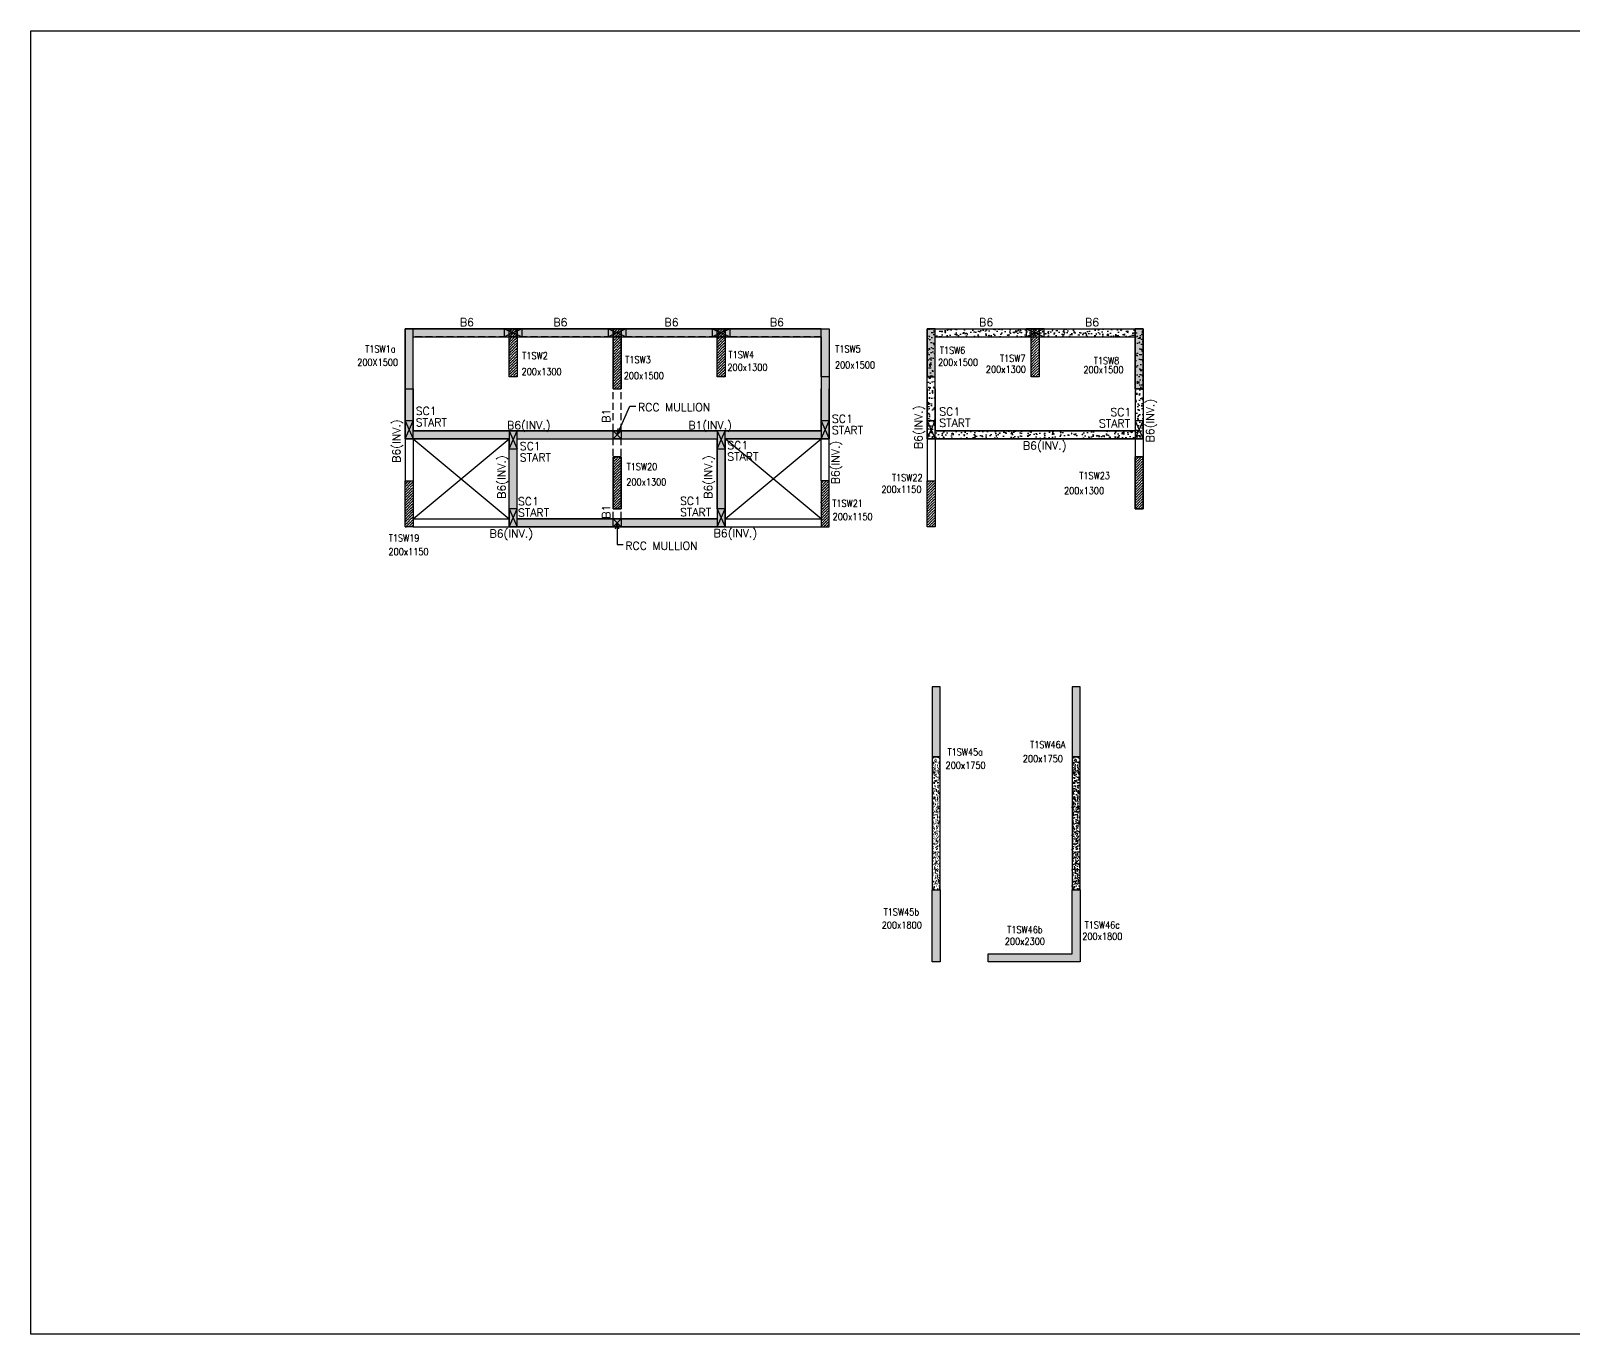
# Model space of a CAD drawing. Header units: millimetres. Extents: x 1078357 to 2594950, y -4969473 to -4636555.
# Drawn here: x 2391501 to 2430057, y -4669580 to -4636994 of the extents above; entities that cross this region are included whole.
import ezdxf

# ---------------------------------------------------------------- set-up
doc = ezdxf.new("R2010")
doc.units = ezdxf.units.MM
for name, pattern in [('CENTER', [2, 1.25, -0.25, 0.25, -0.25]), ('CONTINOUS', [0]), ('HIDDEN', [0.375, 0.25, -0.125])]:
    doc.linetypes.add(name, pattern=pattern)
doc.layers.get('0').update_dxf_attribs({"lineweight": 0})
for name, color, linetype in [('B-200x650', 241, 'HIDDEN'), ('DC BEAM NO.', 7, 'Continuous'), ('DROP SLAB', 8, 'Continuous'), ('NON STR. RCC WALL', 6, 'Continuous'), ('RCC MULLION', 6, 'Continuous'), ('RCC WALL', 6, 'Continuous'), ('S TEXT', 7, 'Continuous'), ('S-COLUMN_SHEAR WALL', 1, 'Continuous'), ('S-LEDDER', 2, 'Continuous'), ('S.STUB COL', 6, 'Continuous')]:
    doc.layers.add(name, color=color, linetype=linetype)
for name, color, linetype, lineweight in [('Boundary', 40, 'Continuous', 30), ('COL. NO.', 30, 'Continuous', 25), ('COL. SIZE', 7, 'Continuous', 25), ('RCC UPSTAND', 43, 'Continuous', 30)]:
    doc.layers.add(name, color=color, linetype=linetype, lineweight=lineweight)
doc.styles.add('Roman', font='romans')
doc.styles.add('ROMANS', font='romans.shx', dxfattribs={"width": 0.85})
doc.dimstyles.new('HARESH', dxfattribs={"dimtxt": 150, "dimasz": 75, "dimexe": 0, "dimexo": 0, "dimgap": 25, "dimtad": 1, "dimdec": 0, "dimdsep": 46, "dimtxsty": 'Roman', "dimblk": 'OBLIQUE', "dimcen": 225, "dimdle": 25, "dimclrd": 2, "dimclre": 2, "dimclrt": 7, "dimadec": 8, "dimazin": 1, "dimtfac": 1, "dimtdec": 0, "dimtmove": 0, "dimatfit": 0, "dimfxl": 1, "dimlwd": -1, "dimlwe": -1, "dimarcsym": 0})
pattern_1 = [(45, (3356457.06, -9360467.43), (25.25697034, 92.60889125), [119.0625, -23.8125, 0, -23.8125])]
pattern_2 = [(45, (3393010.073, -9391397.186), (25.25697034, 92.60889125), [119.0625, -23.8125, 0, -23.8125])]

# ---------------------------------------------------------------- blocks, each defined once
blk = doc.blocks.new('_Oblique')
at = {"color": 0, "linetype": 'ByBlock', "lineweight": -2}
blk.add_line((-0.5, -0.5), (0.5, 0.5), dxfattribs=at)

msp = doc.modelspace()

# ---------------------------------------------------------------- hatches: boundary and pattern name
at = {"ltscale": 700}
h = msp.add_hatch(dxfattribs=at)
h.set_pattern_fill('ANSI36', color=8, scale=15)
h.set_pattern_definition(pattern_1)
h.paths.add_polyline_path([(2416504.7, -4645642.7), (2416704.7, -4645642.7), (2416704.7, -4644442.6), (2416504.7, -4644442.6)])
at = {"linetype": 'CENTER', "ltscale": 700}
h = msp.add_hatch(dxfattribs=at)
h.set_pattern_fill('ANSI31', color=8)
h.set_pattern_definition([(45, (3337248.4675, -9353565.6172), (-2.2450640303, 2.2450640303), [])])
h.paths.add_polyline_path([(2406254.6, -4648942.6), (2406054.6, -4648942.6), (2406054.6, -4647642.6), (2406254.6, -4647642.6)])
h.paths.add_polyline_path([(2406054.6, -4648942.6), (2406254.6, -4648942.6), (2406254.6, -4647642.6), (2406054.6, -4647642.6)], flags=16)
at = {"ltscale": 700}
h = msp.add_hatch(dxfattribs=at)
h.set_pattern_fill('ANSI36', color=8, scale=15)
h.set_pattern_definition(pattern_1)
h.paths.add_polyline_path([(2419104.6, -4648942.6), (2419304.6, -4648942.6), (2419304.6, -4647642.6), (2419104.6, -4647642.6)])
h = msp.add_hatch(dxfattribs=at)
h.set_pattern_fill('ANSI36', color=8, scale=15)
h.set_pattern_definition(pattern_1)
h.paths.add_polyline_path([(2419304.6, -4648942.6), (2419104.6, -4648942.6), (2419104.6, -4647642.6), (2419304.6, -4647642.6)])
h = msp.add_hatch(dxfattribs=at)
h.set_pattern_fill('ANSI36', color=8, scale=15)
h.set_pattern_definition(pattern_1)
h.paths.add_polyline_path([(2414104.6, -4649392.6), (2413904.6, -4649392.6), (2413904.6, -4648242.7), (2414104.6, -4648242.7)])
at = {"layer": 'RCC UPSTAND'}
h = msp.add_hatch(dxfattribs=at)
h.set_pattern_fill('AR-CONC', color=8, scale=20, angle=180)
h.set_pattern_definition([(230, (4950872.84, -7868088.51), (-143.4520365, 12.550427), [15, -165]), (175, (4950872.84, -7868088.51), (27.7502667, -150.438427), [12, -132]), (280.4514445, (4950860.88, -7868087.46), (-115.7017693, -137.887998), [12.7480384, -140.2284224]), (226.1842, (4950872.84, -7868128.51), (-213.448266, 33.103856), [22.5, -247.5]), (276.6356355, (4950855.05, -7868125.75), (-186.932389, -194.82372), [19.122068, -210.342752]), (171.184164, (4950872.84, -7868128.5), (-186.932389, -194.82372), [18, -198]), (201, (4950852.84, -7868118.51), (-119.3814104, 80.523778), [15, -165]), (146, (4950852.84, -7868118.51), (-48.6630664, -145.030009), [12, -132]), (251.4514447, (4950842.89, -7868111.8), (-168.0444753, -64.5062306), [12.748038, -140.2284224]), (217.5, (4950872.84, -7868088.51), (-2.43197106, -66.57877077), [0, -130.4, 0, -134, 0, -132.5]), (187.5, (4950872.84, -7868088.51), (-52.6139075, -78.8823424), [0, -76.4, 0, -127.4, 0, -50.5]), (147.5, (4950917.44, -7868088.51), (-106.7644872, 4.51097435), [0, -50, 0, -156, 0, -207]), (137.5, (4950937.44, -7868088.51), (-116.6372339, -20.0209965), [0, -65, 0, -103.6, 0, -147])])
h.paths.add_polyline_path([(2414229.6, -4658472.6), (2414229.6, -4655142.6), (2414030.2, -4655142.6), (2414030.2, -4658472.6)])
h = msp.add_hatch(dxfattribs=at)
h.set_pattern_fill('AR-CONC', color=8, scale=20, angle=180)
h.set_pattern_definition([(230, (4954372.84, -7868088.51), (-143.4520365, 12.550427), [15, -165]), (175, (4954372.84, -7868088.51), (27.7502667, -150.438427), [12, -132]), (280.4514445, (4954360.88, -7868087.46), (-115.7017693, -137.887998), [12.7480384, -140.2284224]), (226.1842, (4954372.84, -7868128.51), (-213.448266, 33.103856), [22.5, -247.5]), (276.6356355, (4954355.05, -7868125.75), (-186.932389, -194.82372), [19.122068, -210.342752]), (171.184164, (4954372.84, -7868128.5), (-186.932389, -194.82372), [18, -198]), (201, (4954352.84, -7868118.51), (-119.3814104, 80.523778), [15, -165]), (146, (4954352.84, -7868118.51), (-48.6630664, -145.030009), [12, -132]), (251.4514447, (4954342.89, -7868111.8), (-168.0444753, -64.5062306), [12.748038, -140.2284224]), (217.5, (4954372.84, -7868088.51), (-2.43197106, -66.57877077), [0, -130.4, 0, -134, 0, -132.5]), (187.5, (4954372.84, -7868088.51), (-52.6139075, -78.8823424), [0, -76.4, 0, -127.4, 0, -50.5]), (147.5, (4954417.44, -7868088.51), (-106.7644872, 4.51097435), [0, -50, 0, -156, 0, -207]), (137.5, (4954437.44, -7868088.51), (-116.6372339, -20.0209965), [0, -65, 0, -103.6, 0, -147])])
h.paths.add_polyline_path([(2417729.6, -4658472.6), (2417729.6, -4655142.6), (2417530.2, -4655142.6), (2417530.2, -4658472.6)])
at = {"layer": 'RCC WALL', "ltscale": 700}
h = msp.add_hatch(dxfattribs=at)
h.set_pattern_fill('AR-CONC', color=8, scale=1.5)
h.set_pattern_definition([(50, (3500779.37, -9460974.95), (273.277003, -23.908628), [28.575, -314.325]), (355, (3500779.37, -9460974.95), (-52.865132, 286.585268), [22.86, -251.460876]), (100.451445, (3500802.15, -9460976.94), (220.41187, 262.676628), [24.285013, -267.135367]), (46.1842, (3500779.37, -9460898.75), (406.618561, -63.063492), [42.8625, -471.4875]), (96.635558, (3500813.26, -9460904), (356.1062, 371.139187), [36.427535, -400.703412]), (351.184151, (3500779.37, -9460898.75), (356.1062, 371.139187), [34.28995, -377.189598]), (21, (3500817.47, -9460917.8), (227.421587, -153.397797), [28.575, -314.325]), (326, (3500817.47, -9460917.8), (92.703043, 276.281949), [22.86, -251.46]), (71.451445, (3500836.43, -9460930.58), (320.124629, 122.884153), [24.285013, -267.134906]), (37.5, (3500779.37, -9460974.95), (4.6329049, 126.8325583), [0, -248.412, 0, -255.27, 0, -252.4125]), (7.5, (3500779.37, -9460974.95), (100.2294938, 150.2708622), [0, -145.542, 0, -242.697, 0, -96.2025]), (327.5, (3500694.41, -9460974.95), (203.3858928, -8.593116), [0, -95.25, 0, -297.18, 0, -394.335]), (317.5, (3500656.31, -9460974.95), (222.193772, 38.1397365), [0, -123.825, 0, -197.358, 0, -280.035])])
h.paths.add_polyline_path([(2408854.6, -4649392.6), (2408854.6, -4647192.6), (2411454.7, -4647192.6), (2411454.7, -4644442.6), (2400854.7, -4644442.6), (2400854.7, -4647192.6), (2403454.6, -4647192.6), (2403454.6, -4649392.6)])
h.paths.add_polyline_path([(2403654.6, -4649192.6), (2403654.6, -4647192.6), (2408654.6, -4647192.6), (2408654.6, -4649192.6)], flags=16)
h.paths.add_polyline_path([(2401054.7, -4644642.6), (2411254.7, -4644642.6), (2411254.7, -4646992.6), (2401054.7, -4646992.6)], flags=16)
h = msp.add_hatch(dxfattribs=at)
h.set_pattern_fill('AR-CONC', color=8, scale=1.5)
h.set_pattern_definition([(50, (2403554.66, -4776955.76), (273.277, -23.90863), [28.575, -314.325]), (355, (2403554.66, -4776955.76), (-52.86513, 286.58527), [22.86, -251.4609]), (100.45144, (2403577.43, -4776957.75), (220.41187, 262.67663), [24.285, -267.13537]), (46.1842, (2403554.66, -4776879.56), (406.6186, -63.0635), [42.8625, -471.4875]), (96.63556, (2403588.54, -4776884.8), (356.1062, 371.1392), [36.4275, -400.7034]), (351.18415, (2403554.66, -4776879.56), (356.1062, 371.1392), [34.29, -377.1896]), (21, (2403592.76, -4776898.6), (227.4216, -153.3978), [28.575, -314.325]), (326, (2403592.76, -4776898.6), (92.70304, 276.28195), [22.86, -251.46]), (71.45144, (2403611.7, -4776911.4), (320.12463, 122.88415), [24.285, -267.1349]), (37.5, (2403554.66, -4776955.76), (4.632905, 126.83256), [0, -248.412, 0, -255.27, 0, -252.4125]), (7.5, (2403554.66, -4776955.76), (100.2295, 150.27086), [0, -145.542, 0, -242.697, 0, -96.2025]), (327.5, (2403469.7, -4776955.76), (203.38589, -8.593116), [0, -95.25, 0, -297.18, 0, -394.335]), (317.5, (2403431.6, -4776955.76), (222.19377, 38.13974), [0, -123.825, 0, -197.358, 0, -280.035])])
h.paths.add_polyline_path([(2413904.7, -4644442.6), (2413904.7, -4647192.6), (2419304.7, -4647192.6), (2419304.7, -4644442.6)])
h.paths.add_polyline_path([(2414104.7, -4644642.6), (2419104.7, -4644642.6), (2419104.7, -4646992.6), (2414104.7, -4646992.6)], flags=16)
at = {"layer": 'S-COLUMN_SHEAR WALL', "lineweight": 25, "extrusion": (1.00316e-06, 1.91639e-11, 1)}
h = msp.add_hatch(color=1, dxfattribs=at)
h.dxf.hatch_style = 1
h.paths.add_polyline_path([(2401054.7, -4644442.6), (2400854.7, -4644442.6), (2400854.7, -4645942.6), (2401054.7, -4645942.6)])
at = {"layer": 'S-COLUMN_SHEAR WALL', "ltscale": 700}
h = msp.add_hatch(dxfattribs=at)
h.set_pattern_fill('ANSI36', color=8, scale=15)
h.set_pattern_definition([(45, (3393010.073, -9391397.186), (25.25697034, 92.60889125), [119.0625, -23.8125, 0, -23.8125])])
h.paths.add_polyline_path([(2403454.7, -4644442.6), (2403454.7, -4645642.7), (2403654.7, -4645642.7), (2403654.7, -4644442.6)])
h = msp.add_hatch(dxfattribs=at)
h.set_pattern_fill('ANSI36', color=8, scale=15)
h.set_pattern_definition([(45, (3356457.06, -9360467.43), (25.25697034, 92.60889125), [119.0625, -23.8125, 0, -23.8125])])
h.paths.add_polyline_path([(2406254.7, -4644442.6), (2406054.7, -4644442.6), (2406054.7, -4645942.6), (2406254.7, -4645942.6)])
h = msp.add_hatch(dxfattribs=at)
h.set_pattern_fill('ANSI36', color=8, scale=15)
h.set_pattern_definition(pattern_1)
h.paths.add_polyline_path([(2408654.6, -4644442.6), (2408654.6, -4645642.7), (2408854.6, -4645642.7), (2408854.6, -4644442.6)])
at = {"layer": 'S-COLUMN_SHEAR WALL', "lineweight": 25, "extrusion": (-1.00316e-06, 2.11765e-11, 1)}
h = msp.add_hatch(color=1, dxfattribs=at)
h.dxf.hatch_style = 1
h.paths.add_polyline_path([(2411254.7, -4644442.6), (2411454.7, -4644442.6), (2411454.7, -4645642.6), (2411254.7, -4645642.6)])
at = {"layer": 'S-COLUMN_SHEAR WALL', "lineweight": 25, "extrusion": (1.00316e-06, 1.91639e-11, 1)}
h = msp.add_hatch(color=1, dxfattribs=at)
h.dxf.hatch_style = 1
h.paths.add_polyline_path([(2414104.7, -4644442.6), (2413904.7, -4644442.6), (2413904.7, -4645642.6), (2414104.7, -4645642.6)])
at = {"layer": 'S-COLUMN_SHEAR WALL', "lineweight": 25, "extrusion": (-1.00316e-06, 2.11765e-11, 1)}
h = msp.add_hatch(color=1, dxfattribs=at)
h.dxf.hatch_style = 1
h.paths.add_polyline_path([(2419104.7, -4644442.6), (2419304.7, -4644442.6), (2419304.7, -4645942.6), (2419104.7, -4645942.6)])
at = {"layer": 'S-COLUMN_SHEAR WALL', "ltscale": 700}
h = msp.add_hatch(dxfattribs=at)
h.set_pattern_fill('ANSI36', color=8, scale=15)
h.set_pattern_definition(pattern_2)
h.paths.add_polyline_path([(2406254.6, -4648942.6), (2406054.6, -4648942.6), (2406054.6, -4647642.6), (2406254.6, -4647642.6)])
h = msp.add_hatch(dxfattribs=at)
h.set_pattern_fill('ANSI36', color=8, scale=15)
h.set_pattern_definition(pattern_2)
h.paths.add_polyline_path([(2401054.6, -4649392.6), (2400854.6, -4649392.6), (2400854.6, -4648242.6), (2401054.6, -4648242.6)])
h = msp.add_hatch(dxfattribs=at)
h.set_pattern_fill('ANSI36', color=8, scale=15)
h.set_pattern_definition(pattern_1)
h.paths.add_polyline_path([(2411254.6, -4649392.6), (2411454.6, -4649392.6), (2411454.6, -4648242.6), (2411254.6, -4648242.6)])
at = {"layer": 'S-COLUMN_SHEAR WALL', "lineweight": 25}
h = msp.add_hatch(color=1, dxfattribs=at)
h.dxf.hatch_style = 1
h.paths.add_polyline_path([(2414229.6, -4655142.6), (2414229.6, -4653392.6), (2414029.6, -4653392.6), (2414029.6, -4655142.6), (2414229.6, -4655142.6)], is_closed=False)
h = msp.add_hatch(color=1, dxfattribs=at)
h.dxf.hatch_style = 1
h.paths.add_polyline_path([(2417529.6, -4653392.7), (2417529.6, -4655142.6), (2417729.6, -4655142.6), (2417729.6, -4653392.7), (2417529.6, -4653392.7)], is_closed=False)
h = msp.add_hatch(color=1, dxfattribs=at)
h.dxf.hatch_style = 1
h.paths.add_polyline_path([(2414229.6, -4660272.6), (2414229.6, -4658472.6), (2414029.6, -4658472.6), (2414029.6, -4660272.6)])
h = msp.add_hatch(color=1, dxfattribs=at)
h.dxf.hatch_style = 1
h.paths.add_polyline_path([(2417729.6, -4660272.7), (2417729.6, -4658472.6), (2417529.6, -4658472.6), (2417529.6, -4660072.7), (2415429.6, -4660072.6), (2415429.6, -4660272.6)])

# ---------------------------------------------------------------- linework, layer by layer
at = {"layer": 'B-200x650', "linetype": 'CONTINOUS', "ltscale": 700}
for p, q in [((2411254.7, -4644442.6, 0), (2401054.7, -4644442.6, 0)), ((2414104.7, -4644442.6, 0), (2419104.7, -4644442.6, 0)), ((2400854.7, -4645942.6, 0), (2400854.7, -4648242.6, 0)), ((2401054.7, -4645942.6, 0), (2401054.7, -4646992.6, 0)), ((2411254.7, -4646992.6, 0), (2411254.7, -4645942.6, 0)), ((2411454.7, -4648242.6, 0), (2411454.7, -4645942.6, 0)), ((2413904.7, -4645942.6, 0), (2413904.7, -4648242.7, 0)), ((2414104.7, -4645942.6, 0), (2414104.7, -4646992.6, 0)), ((2419104.7, -4645942.6, 0), (2419104.7, -4646992.6, 0)), ((2419304.7, -4645942.6, 0), (2419304.7, -4647642.6, 0)), ((2401054.7, -4646992.6, 0), (2408654.7, -4646992.6, 0)), ((2408854.7, -4646992.6, 0), (2411254.7, -4646992.6, 0)), ((2414104.7, -4646992.6, 0), (2419104.7, -4646992.6, 0)), ((2401054.7, -4647192.6, 0), (2401054.7, -4648242.6, 0)), ((2401054.7, -4647192.6, 0), (2403454.7, -4647192.6, 0)), ((2403454.7, -4649192.6, 0), (2403454.7, -4647192.6, 0)), ((2403654.7, -4649192.6, 0), (2403654.7, -4647192.6, 0)), ((2403654.7, -4647192.6, 0), (2408654.7, -4647192.6, 0)), ((2408654.7, -4648942.5, 0), (2408654.7, -4647192.6, 0)), ((2408854.7, -4648942.5, 0), (2408854.7, -4647192.6, 0)), ((2408854.7, -4647192.6, 0), (2411254.7, -4647192.6, 0)), ((2411254.7, -4648242.6, 0), (2411254.7, -4647192.6, 0)), ((2414104.7, -4647192.6, 0), (2414104.7, -4648242.7, 0)), ((2414104.7, -4647192.6, 0), (2419104.7, -4647192.6, 0)), ((2419104.7, -4647192.6, 0), (2419104.7, -4647642.6, 0)), ((2401054.7, -4649192.6, 0), (2403454.7, -4649192.6, 0)), ((2401054.7, -4649392.6, 0), (2411254.7, -4649392.6, 0)), ((2403654.7, -4649192.6, 0), (2408654.7, -4649192.6, 0)), ((2408854.7, -4649192.6, 0), (2411254.7, -4649192.6, 0))]:
    msp.add_line(p, q, dxfattribs=at)
at = {"layer": 'B-200x650', "linetype": 'HIDDEN', "ltscale": 700}
for p, q in [((2411254.7, -4644642.6, 0), (2401054.7, -4644642.6, 0)), ((2414104.7, -4644642.6, 0), (2419104.7, -4644642.6, 0)), ((2406054.7, -4646992.6, 0), (2406054.7, -4645942.6, 0)), ((2406254.7, -4646992.6, 0), (2406254.7, -4645942.6, 0)), ((2406054.7, -4649192.6, 0), (2406054.7, -4647192.6, 0)), ((2406254.7, -4649192.6, 0), (2406254.7, -4647192.6, 0))]:
    msp.add_line(p, q, dxfattribs=at)
at = {"layer": 'Boundary', "ltscale": 700, "elevation": 0}
msp.add_lwpolyline([(2391500.9, -4636994.1), (2487882.6, -4636994.1), (2487882.6, -4669580.4), (2391500.9, -4669580.4)], close=True, dxfattribs=at)
at = {"layer": 'DROP SLAB', "color": 3, "linetype": 'CONTINOUS', "ltscale": 500}
for p, q in [((2401054.7, -4649192.6, 0), (2403454.7, -4647192.6, 0)), ((2401054.7, -4647192.6, 0), (2403454.7, -4649192.6, 0)), ((2408854.7, -4649192.6, 0), (2411254.7, -4647192.6, 0)), ((2411254.7, -4649192.6, 0), (2408854.7, -4647192.6, 0))]:
    msp.add_line(p, q, dxfattribs=at)
at = {"layer": 'NON STR. RCC WALL', "elevation": 0}
for points in [[(2414229.4, -4658472.6), (2414229.6, -4655142.6), (2414030.2, -4655142.6), (2414029.9, -4658472.6)], [(2417729.4, -4658472.6), (2417729.6, -4655142.6), (2417530.2, -4655142.6), (2417529.9, -4658472.6)]]:
    msp.add_lwpolyline(points, close=True, dxfattribs=at)
at = {"layer": 'RCC MULLION', "linetype": 'CENTER', "ltscale": 700}
for p, q in [((2406054.7, -4647192.6, 0), (2406254.7, -4646992.6, 0)), ((2406054.7, -4646992.6, 0), (2406254.7, -4647192.6, 0)), ((2406054.7, -4649392.6, 0), (2406254.7, -4649192.6, 0)), ((2406054.7, -4649192.6, 0), (2406254.7, -4649392.6, 0))]:
    msp.add_line(p, q, dxfattribs=at)
at = {"layer": 'RCC MULLION', "linetype": 'CENTER', "ltscale": 700, "elevation": 0}
for points in [[(2406054.7, -4646992.6), (2406254.7, -4646992.6), (2406254.7, -4647192.6), (2406054.7, -4647192.6)], [(2406054.7, -4649192.6), (2406254.7, -4649192.6), (2406254.7, -4649392.6), (2406054.7, -4649392.6)]]:
    msp.add_lwpolyline(points, close=True, dxfattribs=at)
at = {"layer": 'RCC WALL', "ltscale": 700, "elevation": 0}
for points in [[(2408854.6, -4649392.6), (2403454.6, -4649392.6), (2403454.6, -4647192.6), (2400854.7, -4647192.6), (2400854.7, -4644442.6), (2411454.7, -4644442.6), (2411454.7, -4647192.6), (2408854.6, -4647192.6)], [(2413904.7, -4644442.6), (2419304.7, -4644442.6), (2419304.7, -4647192.6), (2413904.7, -4647192.6)], [(2401054.7, -4644642.6), (2411254.7, -4644642.6), (2411254.7, -4646992.6), (2401054.7, -4646992.6)], [(2414104.7, -4644642.6), (2419104.7, -4644642.6), (2419104.7, -4646992.6), (2414104.7, -4646992.6)], [(2403654.6, -4649192.6), (2403654.6, -4647192.6), (2408654.6, -4647192.6), (2408654.6, -4649192.6)]]:
    msp.add_lwpolyline(points, close=True, dxfattribs=at)
at = {"layer": 'S-COLUMN_SHEAR WALL', "color": 1, "lineweight": 25}
msp.add_line((2414029.6, -4655142.6, 0), (2414229.6, -4655142.6, 0), dxfattribs=at)
at = {"layer": 'S-COLUMN_SHEAR WALL', "color": 1, "lineweight": 25, "extrusion": (1.00316e-06, 1.91639e-11, 1), "elevation": 2.4}
for points in [[(2401054.7, -4644442.6), (2400854.7, -4644442.6), (2400854.7, -4645942.6), (2401054.7, -4645942.6)], [(2406254.7, -4644442.6), (2406054.7, -4644442.6), (2406054.7, -4645942.6), (2406254.7, -4645942.6)], [(2414104.7, -4644442.6), (2413904.7, -4644442.6), (2413904.7, -4645642.6), (2414104.7, -4645642.6)], [(2419304.7, -4644442.6), (2419104.7, -4644442.6), (2419104.7, -4645942.6), (2419304.7, -4645942.6)], [(2406254.6, -4648942.6), (2406054.6, -4648942.6), (2406054.6, -4647642.6), (2406254.6, -4647642.6)], [(2419304.6, -4648942.6), (2419104.6, -4648942.6), (2419104.6, -4647642.6), (2419304.6, -4647642.6)], [(2401054.6, -4649392.6), (2400854.6, -4649392.6), (2400854.6, -4648242.6), (2401054.6, -4648242.6)], [(2414104.6, -4649392.6), (2413904.6, -4649392.6), (2413904.6, -4648242.7), (2414104.6, -4648242.7)]]:
    msp.add_lwpolyline(points, close=True, dxfattribs=at)
at = {"layer": 'S-COLUMN_SHEAR WALL', "color": 1, "lineweight": 25, "elevation": 0}
for points in [[(2403454.7, -4644442.6), (2403654.7, -4644442.6), (2403654.7, -4645642.7), (2403454.7, -4645642.7)], [(2408654.6, -4644442.6), (2408854.6, -4644442.6), (2408854.6, -4645642.7), (2408654.6, -4645642.7)], [(2416504.7, -4644442.6), (2416704.7, -4644442.6), (2416704.7, -4645642.7), (2416504.7, -4645642.7)], [(2414229.6, -4655142.6), (2414229.6, -4653392.6), (2414029.6, -4653392.6), (2414029.6, -4655142.6)]]:
    msp.add_lwpolyline(points, close=True, dxfattribs=at)
at = {"layer": 'S-COLUMN_SHEAR WALL', "color": 1, "lineweight": 25, "extrusion": (-1.00316e-06, 2.11765e-11, 1), "elevation": -2.4}
msp.add_lwpolyline([(2406054.7, -4645942.6), (2406054.7, -4644442.6), (2406254.7, -4644442.6), (2406254.7, -4645942.6)], dxfattribs=at)
for points in [[(2411254.7, -4644442.6), (2411454.7, -4644442.6), (2411454.7, -4645642.6), (2411254.7, -4645642.6)], [(2419104.7, -4644442.6), (2419304.7, -4644442.6), (2419304.7, -4645942.6), (2419104.7, -4645942.6)], [(2406054.6, -4648942.6), (2406254.6, -4648942.6), (2406254.6, -4647642.6), (2406054.6, -4647642.6)], [(2419104.6, -4648942.6), (2419304.6, -4648942.6), (2419304.6, -4647642.6), (2419104.6, -4647642.6)], [(2411254.6, -4649392.6), (2411454.6, -4649392.6), (2411454.6, -4648242.6), (2411254.6, -4648242.6)]]:
    msp.add_lwpolyline(points, close=True, dxfattribs=at)
at = {"layer": 'S-COLUMN_SHEAR WALL', "color": 1, "lineweight": 25, "elevation": 0}
for points in [[(2417529.6, -4653392.7), (2417529.6, -4655142.6), (2417729.6, -4655142.6), (2417729.6, -4653392.7), (2417529.6, -4653392.7)], [(2414229.6, -4658472.6), (2414229.6, -4660272.6), (2414029.6, -4660272.6), (2414029.6, -4658472.6), (2414229.6, -4658472.6)], [(2417729.6, -4658472.6), (2417729.6, -4660272.7), (2415429.6, -4660272.6), (2415429.6, -4660072.6), (2417529.6, -4660072.7), (2417529.6, -4658472.6), (2417729.6, -4658472.6)]]:
    msp.add_lwpolyline(points, dxfattribs=at)
at = {"layer": 'S.STUB COL', "color": 5, "linetype": 'CENTER', "ltscale": 700}
for p, q in [((2403329.7, -4644442.6, 0), (2403779.7, -4644642.6, 0)), ((2403779.7, -4644442.6, 0), (2403329.7, -4644642.6, 0)), ((2405929.7, -4644442.6, 0), (2406379.7, -4644642.6, 0)), ((2406379.7, -4644442.6, 0), (2405929.7, -4644642.6, 0)), ((2408529.6, -4644442.6, 0), (2408979.6, -4644642.6, 0)), ((2408979.6, -4644442.6, 0), (2408529.6, -4644642.6, 0)), ((2416379.7, -4644442.6, 0), (2416829.7, -4644642.6, 0)), ((2416829.7, -4644442.6, 0), (2416379.7, -4644642.6, 0)), ((2400854.7, -4647192.6, 0), (2401054.7, -4646742.6, 0)), ((2400854.7, -4646742.6, 0), (2401054.7, -4647192.6, 0)), ((2411254.7, -4647192.6, 0), (2411454.7, -4646742.6, 0)), ((2411254.7, -4646742.6, 0), (2411454.7, -4647192.6, 0)), ((2413904.7, -4647192.6, 0), (2414104.7, -4646742.6, 0)), ((2413904.7, -4646742.6, 0), (2414104.7, -4647192.6, 0)), ((2419104.7, -4647192.6, 0), (2419304.7, -4646742.6, 0)), ((2419104.7, -4646742.6, 0), (2419304.7, -4647192.6, 0)), ((2403454.6, -4647442.6, 0), (2403654.6, -4646992.6, 0)), ((2403454.6, -4646992.6, 0), (2403654.6, -4647442.6, 0)), ((2408654.6, -4647442.6, 0), (2408854.6, -4646992.6, 0)), ((2408654.6, -4646992.6, 0), (2408854.6, -4647442.6, 0)), ((2403454.6, -4649392.5, 0), (2403654.6, -4648942.5, 0)), ((2403454.6, -4648942.5, 0), (2403654.6, -4649392.5, 0)), ((2408654.6, -4649392.5, 0), (2408854.6, -4648942.5, 0)), ((2408654.6, -4648942.5, 0), (2408854.6, -4649392.5, 0))]:
    msp.add_line(p, q, dxfattribs=at)
at = {"layer": 'S.STUB COL', "color": 5, "linetype": 'CENTER', "ltscale": 700, "elevation": 0}
for points in [[(2403329.7, -4644442.6), (2403329.7, -4644642.6), (2403779.7, -4644642.6), (2403779.7, -4644442.6)], [(2405929.7, -4644442.6), (2405929.7, -4644642.6), (2406379.7, -4644642.6), (2406379.7, -4644442.6)], [(2408529.6, -4644442.6), (2408529.6, -4644642.6), (2408979.6, -4644642.6), (2408979.6, -4644442.6)], [(2416379.7, -4644442.6), (2416379.7, -4644642.6), (2416829.7, -4644642.6), (2416829.7, -4644442.6)], [(2400854.7, -4647192.6), (2401054.7, -4647192.6), (2401054.7, -4646742.6), (2400854.7, -4646742.6)], [(2411254.7, -4647192.6), (2411454.7, -4647192.6), (2411454.7, -4646742.6), (2411254.7, -4646742.6)], [(2413904.7, -4647192.6), (2414104.7, -4647192.6), (2414104.7, -4646742.6), (2413904.7, -4646742.6)], [(2419104.7, -4647192.6), (2419304.7, -4647192.6), (2419304.7, -4646742.6), (2419104.7, -4646742.6)], [(2403454.6, -4647442.6), (2403654.6, -4647442.6), (2403654.6, -4646992.6), (2403454.6, -4646992.6)], [(2408654.6, -4647442.6), (2408854.6, -4647442.6), (2408854.6, -4646992.6), (2408654.6, -4646992.6)], [(2403454.6, -4649392.5), (2403654.6, -4649392.5), (2403654.6, -4648942.5), (2403454.6, -4648942.5)], [(2408654.6, -4649392.5), (2408854.6, -4649392.5), (2408854.6, -4648942.5), (2408654.6, -4648942.5)]]:
    msp.add_lwpolyline(points, close=True, dxfattribs=at)

# ---------------------------------------------------------------- texts
at = {"layer": 'B-200x650', "linetype": 'HIDDEN', "ltscale": 500, "style": 'ROMANS'}
for s, rotation, p in [('B6', 359.99906, (2402227.1, -4644379.9, -2.7)), ('B6', 359.99906, (2404564.3, -4644379.9, -2.7)), ('B6', 359.99906, (2407340.6, -4644379.9, -2.7)), ('B6', 359.99906, (2409975.2, -4644379.9, -2.7)), ('B6', 359.99906, (2415207.4, -4644379.9, -2.7)), ('B6', 359.99906, (2417854.4, -4644379.9, -2.7)), ('B1', 89.99906, (2405985.6, -4646794.6, -2.7)), ('B1', 89.99906, (2405985.6, -4649192.8, -2.7))]:
    msp.add_text(s, height=200, rotation=rotation, dxfattribs=at).set_placement(p)
at = {"layer": 'COL. NO.', "linetype": 'Continuous', "style": 'ROMANS', "width": 0.85}
for s, p in [('T1SW1a', (2399859.5, -4645033.2, -320.4)), ('T1SW2', (2403786.3, -4645204.9, -320.4)), ('T1SW3', (2406361.1, -4645300, -320.4)), ('T1SW4', (2408941.5, -4645178.3, -320.4)), ('T1SW5', (2411609.2, -4645033.8, -320.4)), ('T1SW6', (2414224.8, -4645068.3, -320.4)), ('T1SW7', (2415729.1, -4645267.2, -320.4)), ('T1SW8', (2418073.3, -4645329.2, -320.4)), ('T1SW20', (2406395.6, -4647977.5, -320.4)), ('T1SW22', (2413029.7, -4648253.5, -320.4)), ('T1SW23', (2417711.9, -4648202.3, -320.4)), ('T1SW21', (2411537, -4648894.1, -320.4)), ('T1SW19', (2400449.5, -4649760.7, -320.4)), ('T1SW46A', (2416481.9, -4654928.6, -320.4)), ('T1SW45a', (2414417, -4655116.3, -320.4)), ('T1SW45b', (2412821.8, -4659114.7, 0)), ('T1SW46b', (2415909.4, -4659554.9, -320.4)), ('T1SW46c', (2417845.7, -4659437.3, -320.4))]:
    msp.add_text(s, height=175, dxfattribs=at).set_placement(p)
at = {"layer": 'COL. SIZE', "linetype": 'Continuous', "style": 'ROMANS', "width": 0.85}
for s, p in [('200X1500', (2399660.5, -4645366.7, -320.4)), ('200x1500', (2414179.7, -4645369.5, -320.4)), ('200x1300', (2403769.3, -4645604.9, -320.4)), ('200x1500', (2406323.1, -4645700, -320.4)), ('200x1300', (2408915.3, -4645491.6, -320.4)), ('200x1500', (2411603.5, -4645433.8, -320.4)), ('200x1300', (2415376.1, -4645541.1, -320.4)), ('200x1500', (2417814, -4645557, -320.4)), ('200x1300', (2406386.6, -4648359.3, -320.4)), ('200x1150', (2412764.2, -4648545.4, -320.4)), ('200x1300', (2417330, -4648582.1, -320.4)), ('200x1150', (2411544.4, -4649227.2, -320.4)), ('200x1150', (2400441.9, -4650104.6, -320.4)), ('200x1750', (2416300.2, -4655276.3, -320.4)), ('200x1750', (2414367.9, -4655443.6, -320.4)), ('200x1800', (2412772.7, -4659442, 0)), ('200x2300', (2415850.3, -4659842.8, -320.4)), ('200x1800', (2417786.5, -4659725.3, -320.4))]:
    msp.add_text(s, height=175, dxfattribs=at).set_placement(p)
at = {"layer": 'DC BEAM NO.', "linetype": 'HIDDEN', "ltscale": 500, "style": 'ROMANS'}
for s, rotation, p in [('B6(INV.)', 89.99906, (2419581.5, -4647283.6, -2.7)), ('B6(INV.)', 89.99906, (2400738.6, -4647795, -2.7)), ('B6(INV.)', 359.99906, (2403406.1, -4646956.1, -2.7)), ('B1(INV.)', 359.99906, (2407936.6, -4646956.1, -2.7)), ('B6(INV.)', 89.99906, (2413789, -4647450.6, -2.7)), ('B6(INV.)', 89.99906, (2411714.4, -4648332.1, -2.7)), ('B6(INV.)', 359.99906, (2416301.9, -4647464.8, -2.7)), ('B6(INV.)', 89.99906, (2403368.6, -4648695, -2.7)), ('B6(INV.)', 89.99906, (2408533.6, -4648695, -2.7)), ('B6(INV.)', 359.99906, (2402967, -4649664.9, -2.7)), ('B6(INV.)', 359.99906, (2408568.8, -4649654.9, -2.7))]:
    msp.add_text(s, height=200, rotation=rotation, dxfattribs=at).set_placement(p)
at = {"layer": 'S TEXT', "linetype": 'HIDDEN', "ltscale": 500, "style": 'ROMANS'}
for s, p in [('RCC MULLION', (2406678.5, -4646504.6, -2.7)), ('SC1', (2401122.4, -4646599, -2.7)), ('START', (2401122.4, -4646882.6, -2.7)), ('SC1', (2411526.6, -4646793.1, -2.7)), ('SC1', (2414210.5, -4646614.2, -2.7)), ('START', (2414210.5, -4646897.7, -2.7)), ('START', (2418201.4, -4646909.1, -2.7)), ('SC1', (2418488.5, -4646625.5, -2.7)), ('START', (2411526.6, -4647076.7, -2.7)), ('SC1', (2403724.1, -4647476.4, -2.7)), ('SC1', (2408909.5, -4647457.1, -2.7)), ('START', (2408909.5, -4647740.7, -2.7)), ('START', (2403724.1, -4647760, -2.7)), ('SC1', (2403678, -4648856.5, -2.7)), ('SC1', (2407728.5, -4648847.6, -2.7)), ('START', (2403678, -4649140.1, -2.7)), ('START', (2407728.5, -4649131.1, -2.7)), ('RCC MULLION', (2406361.5, -4649968.6, -2.7))]:
    msp.add_text(s, height=200, rotation=359.99906, dxfattribs=at).set_placement(p)

# ---------------------------------------------------------------- leaders
at = {"layer": 'S-LEDDER', "color": 2, "ltscale": 1000}
for points in [[(2406154.7, -4647092.6, 0), (2406471.7, -4646376.2, 0), (2406628.1, -4646376.2, 0)], [(2406154.7, -4649292.6, 0), (2406154.7, -4649840.2, 0), (2406311.1, -4649840.2, 0)]]:
    msp.add_leader(points, dimstyle='HARESH', override={"dimasz": 150, "dimgap": 25, "dimtad": 0, "dimldrblk": 'Open30'}, dxfattribs=at)

doc.saveas('drawing.dxf')
